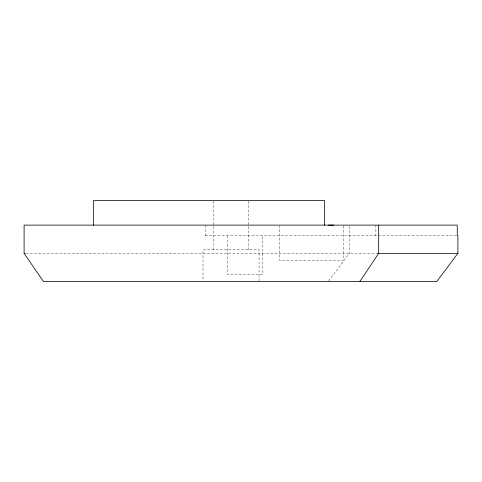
<?xml version="1.0" encoding="UTF-8"?>
<svg xmlns="http://www.w3.org/2000/svg" width="482" height="482" viewBox="0 0 482 482"><rect width="100%" height="100%" fill="white"/><g stroke="black" fill="none" stroke-linecap="round" stroke-linejoin="round"><path stroke-width="0.36" stroke-dasharray="2.41 1.81" d="M227.251 235.71L227.251 274.529L262.539 274.529L262.539 235.71M328.622 280.982L349.348 253.351L349.348 225.859M205.248 225.148L205.254 235.71L206.489 235.71M205.254 235.71L456.123 235.71M25.775 253.351L378.123 253.351M375.876 225.124L375.876 235.71M343.196 225.871L343.196 260.413L279.674 260.413L279.674 225.871M259.075 280.849L259.075 249.821L203.036 249.821L203.036 280.849M248.567 201.163L248.567 249.821M213.544 201.163L213.544 249.821"/><path stroke-width="0.72" d="M457.9 253.351L457.9 235.71L457.255 235.704L457.255 225.118L24.1 225.118L24.1 253.351L43.501 281.584L436.704 281.584L457.9 253.351L377.876 253.351M359.813 281.584L378.671 253.351L378.671 225.118M333.652 225.13L328.501 225.13M24.1 253.351L24.937 253.351M324.362 225.118L324.362 200.416L93.641 200.416L93.641 225.118"/></g></svg>
